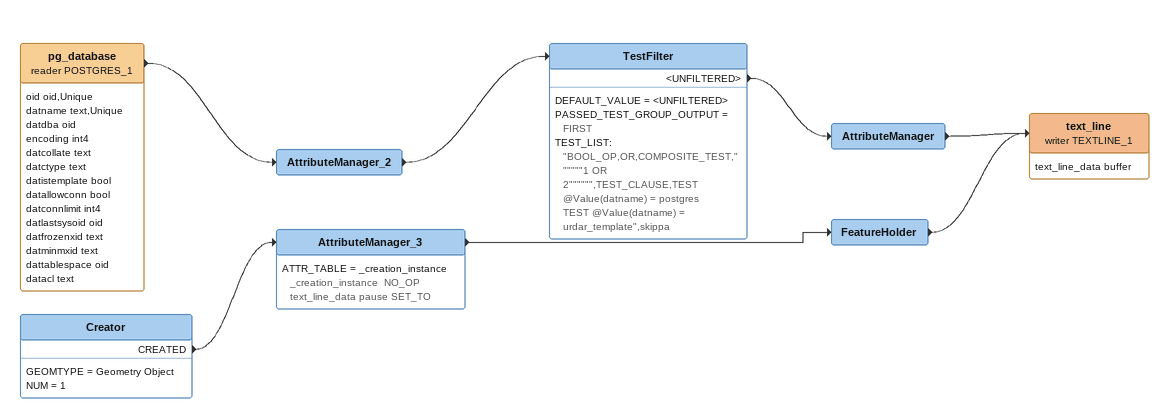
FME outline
pg_database (reader POSTGRES_1)
    attributes: oid oid,Unique, datname text,Unique, datdba oid, encoding int4, datcollate text, datctype text, datistemplate bool, datallowconn bool, datconnlimit int4, datlastsysoid oid, datfrozenxid text, datminmxid text, dattablespace oid, datacl text
    -> AttributeManager_2
AttributeManager_2
    -> TestFilter
TestFilter
    DEFAULT_VALUE = <UNFILTERED>
    PASSED_TEST_GROUP_OUTPUT = FIRST
    TEST_LIST:
      "BOOL_OP,OR,COMPOSITE_TEST,""""""1 OR 2"""""",TEST_CLAUSE,TEST @Value(datname) = postgres
      TEST @Value(datname) = urdar_template",skippa
    <UNFILTERED> -> AttributeManager
AttributeManager
    -> text_line (writer TEXTLINE_1)
Creator
    GEOMTYPE = Geometry Object
    NUM = 1
    CREATED -> AttributeManager_3
AttributeManager_3
    ATTR_TABLE = _creation_instance _creation_instance  NO_OP  text_line_data pause SET_TO
    -> FeatureHolder
FeatureHolder
    -> text_line (writer TEXTLINE_1)
text_line (writer TEXTLINE_1)
    attributes: text_line_data buffer
